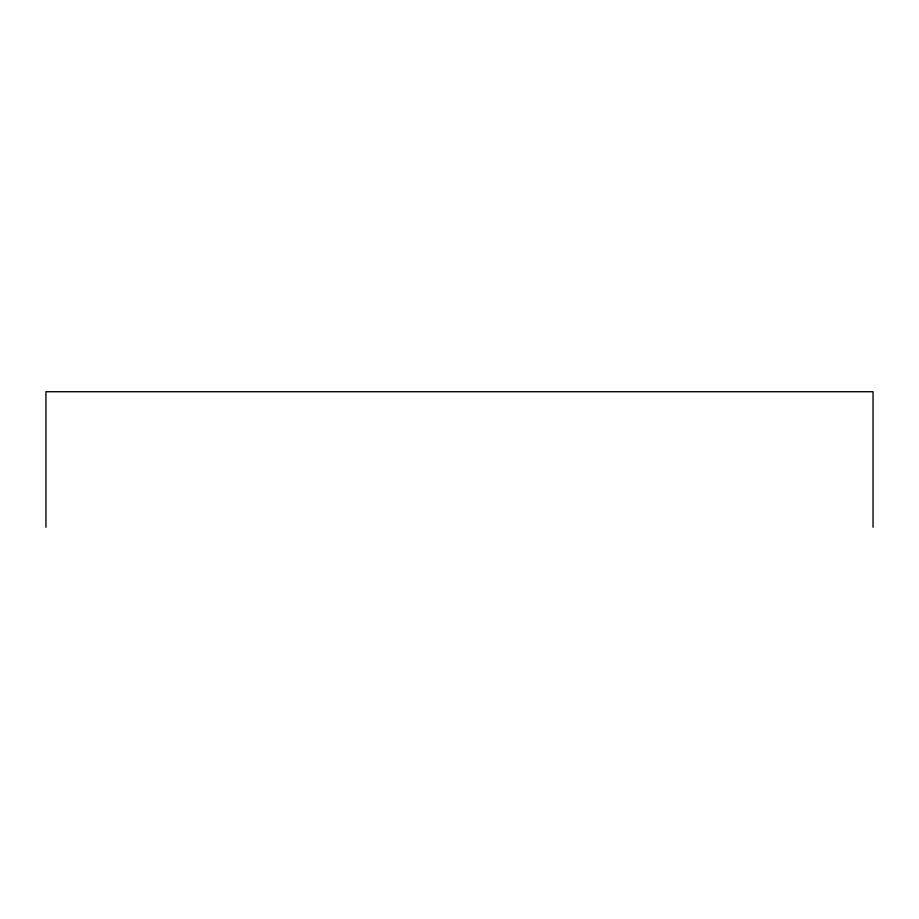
<?xml version="1.0" encoding="UTF-8"?>
<svg xmlns="http://www.w3.org/2000/svg" width="919" height="919" viewBox="0 0 919 919"><rect width="100%" height="100%" fill="white"/><g stroke="black" fill="none" stroke-linecap="round" stroke-linejoin="round"><path stroke-width="1.38" d="M873.05 527.276L873.05 391.724L45.95 391.724L45.95 527.276"/></g></svg>
